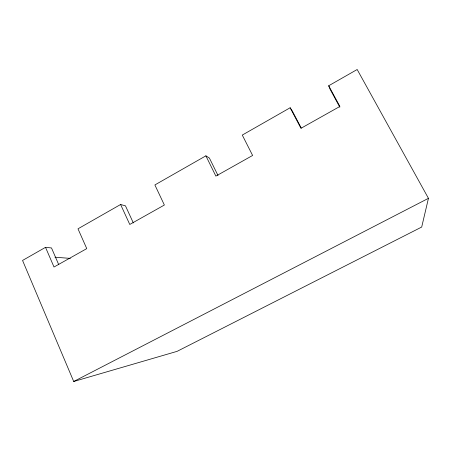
<?xml version="1.0" encoding="UTF-8"?>
<svg xmlns="http://www.w3.org/2000/svg" width="451" height="451" viewBox="0 0 451 451"><rect width="100%" height="100%" fill="white"/><g stroke="black" fill="none" stroke-linecap="round" stroke-linejoin="round"><path stroke-width="0.68" d="M339.817 107.214L330.143 89.354L328.7 85.758L357.175 69.51L428.45 198.327L421.696 227.039L177.063 351.363L73.71 381.49L22.55 260.447L45.523 247.34L51.499 247.943L58.754 264.714M133.338 222.941L125.463 205.842L120.603 204.5L77.984 228.815L86.761 248.619L54.007 267.015L45.523 247.34M218.008 175.501L209.411 158.07L205.887 155.837L154.879 184.944L164.367 205.03L129.77 224.463L120.603 204.5M301.274 128.056L292.259 110.912L290.145 107.761L242.283 135.069L252.616 155.46L215.866 176.104L205.887 155.837M73.71 381.49L428.45 198.327M54.983 257.222L70.35 258.384M328.7 85.758L339.902 106.436L300.952 128.315L290.145 107.761"/></g></svg>
